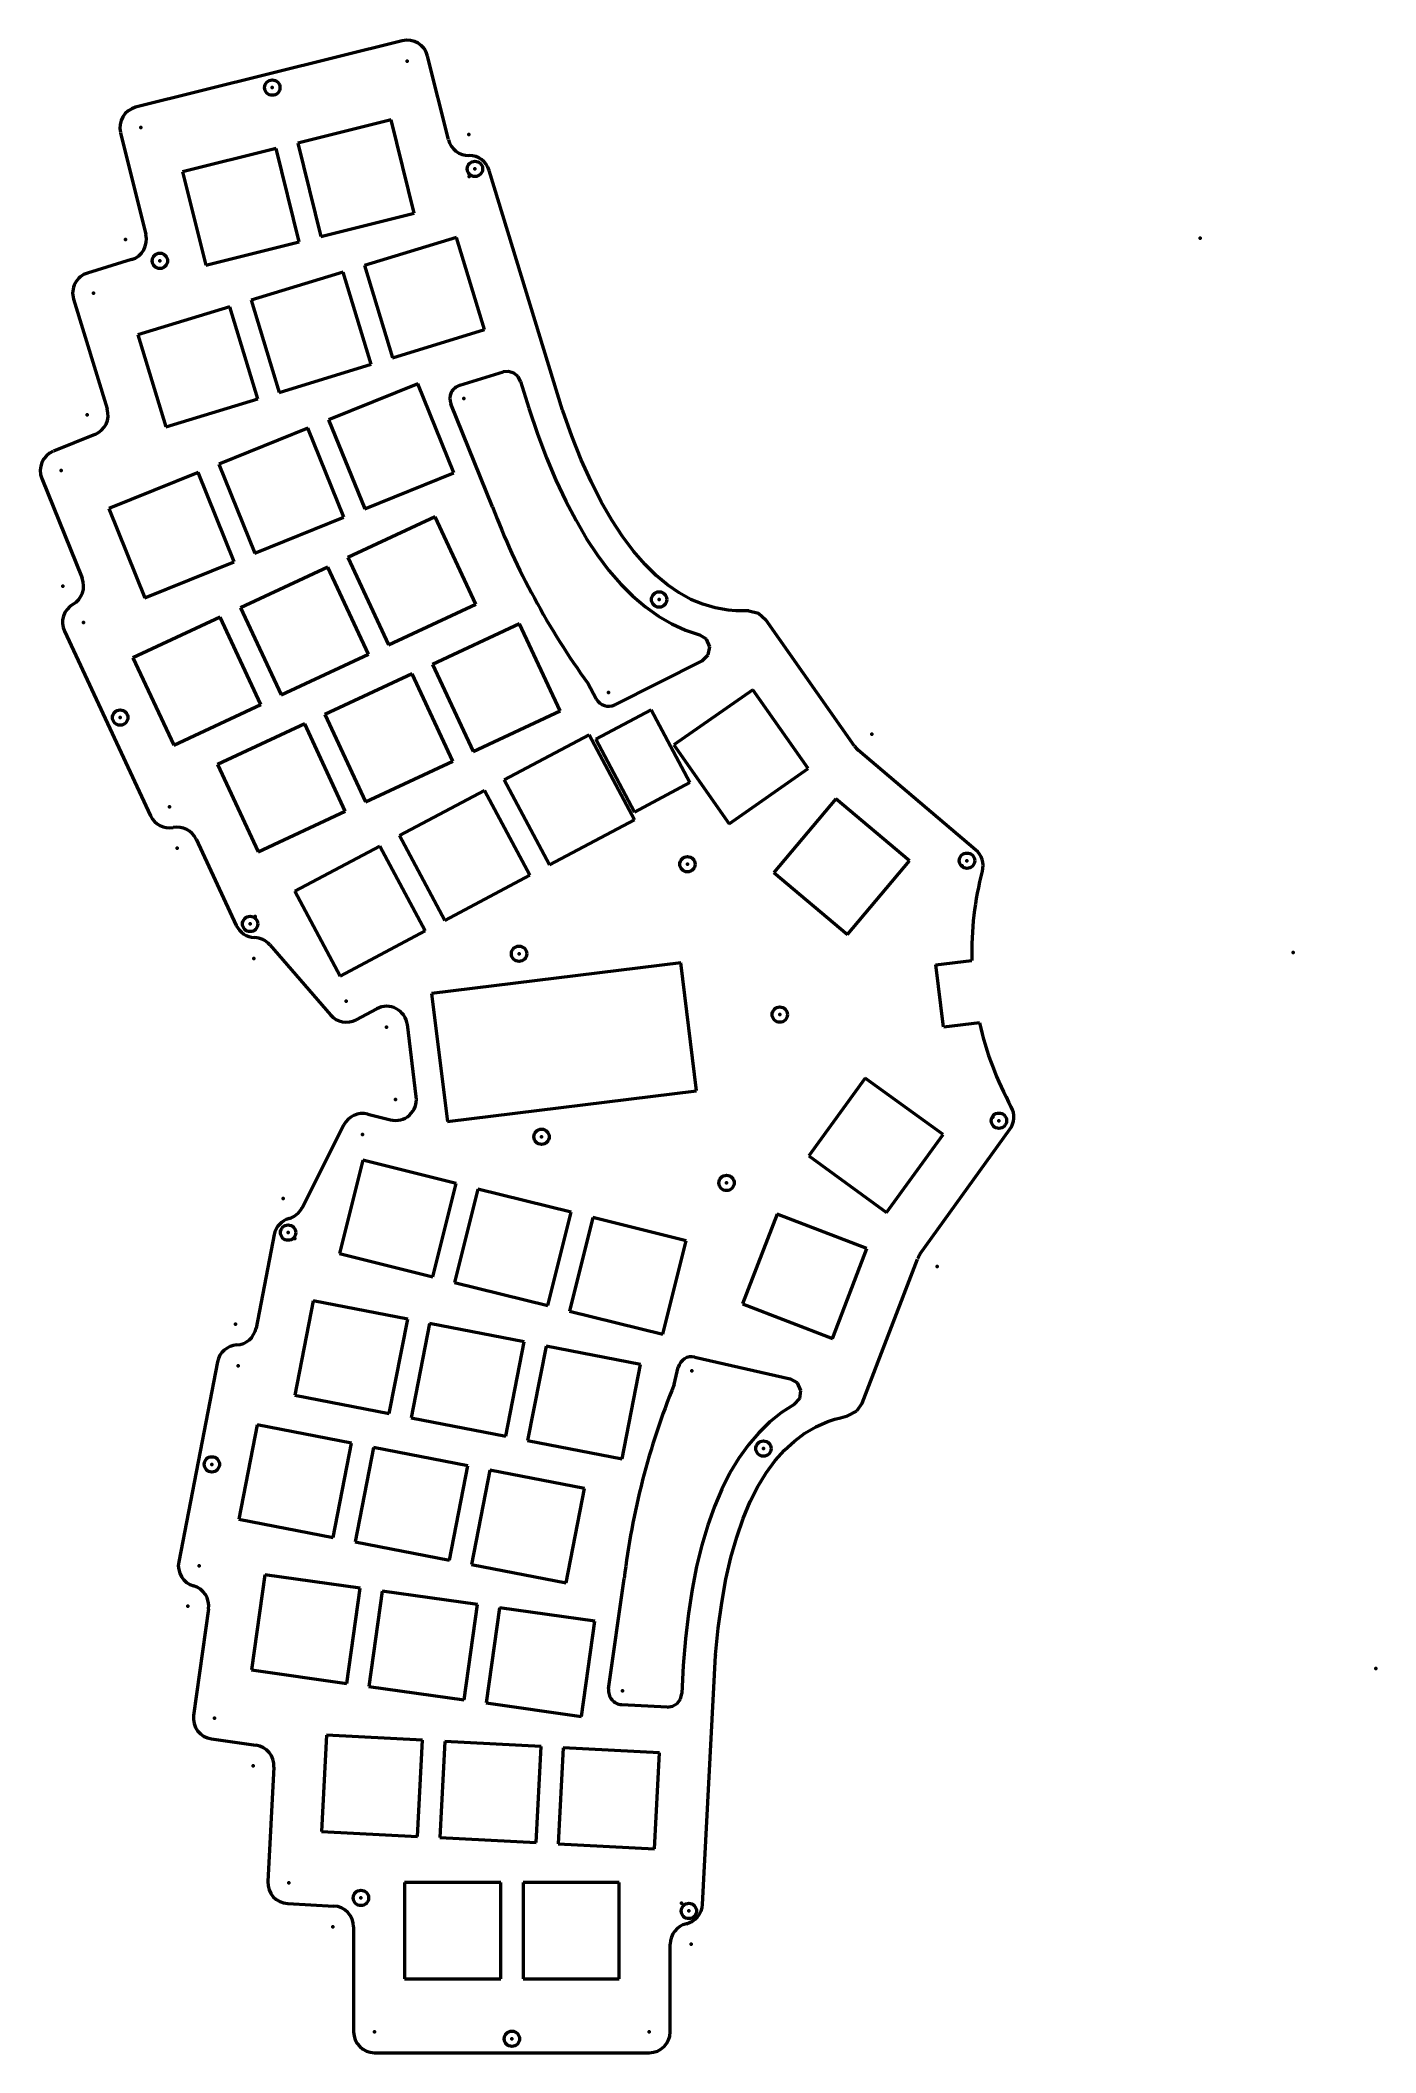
# Model space of a CAD drawing. Header units: millimetres. Extents: x -53 to 139, y -147 to 141.
import ezdxf

# ---------------------------------------------------------------- set-up
doc = ezdxf.new("R2010")
doc.units = ezdxf.units.MM
for name, color, linetype, lineweight in [('IV_ARC_CENTERS', 7, 'Continuous', 50), ('IV_INTERIOR_PROFILES', 7, 'Continuous', 50), ('IV_OUTER_PROFILE', 7, 'Continuous', 50)]:
    doc.layers.add(name, color=color, linetype=linetype, lineweight=lineweight)

msp = doc.modelspace()

# ---------------------------------------------------------------- linework, layer by layer
at = {"layer": 'IV_ARC_CENTERS'}
for p in [(-0.01, 138.19), (-19.37, 134.39), (-38.24, 128.66), (8.8, 127.65), (8.87, 121.65), (9.69, 122.74), (-40.42, 112.6), (113.68, 112.8), (-35.49, 109.55), (-45, 104.93), (8.09, 89.79), (-45.92, 87.44), (-49.65, 79.46), (-49.43, 62.9), (36.1, 60.98), (-46.46, 57.69), (28.85, 47.66), (-41.19, 44.04), (66.58, 41.66), (-34.12, 31.23), (-33.02, 25.33), (80.25, 23.52), (40.16, 23.01), (79.55, 22.8), (-22.55, 14.44), (-21.82, 15.5), (-22.01, 9.5), (16.01, 10.17), (127, 10.33), (127, 10.33), (-8.76, 3.35), (53.4, 1.44), (-2.98, -0.37), (-1.7, -10.73), (83.97, -13.25), (84.83, -13.77), (-6.42, -15.74), (19.24, -16.08), (45.77, -22.7), (-17.79, -24.91), (-17.11, -29.83), (-16.15, -30.68), (75.95, -34.68), (-24.64, -42.94), (-24.28, -48.93), (40.79, -49.63), (-28.04, -63.06), (51.06, -60.8), (-29.85, -77.6), (-31.47, -83.38), (138.87, -92.32), (30.84, -95.53), (-27.68, -99.48), (-22.13, -106.32), (-17, -123.07), (-6.66, -125.25), (39.32, -126.02), (-10.71, -129.4), (40.37, -127.12), (40.69, -131.86), (-4.71, -144.45), (14.99, -145.45), (34.69, -144.45)]:
    msp.add_point(p, dxfattribs=at)
at = {"layer": 'IV_INTERIOR_PROFILES'}
for p, q in [((-2.34, 129.77), (-15.73, 126.43)), ((0.99, 116.38), (-2.34, 129.77)), ((-18.84, 125.66), (-32.23, 122.32)), ((-15.5, 112.27), (-18.84, 125.66)), ((-15.73, 126.43), (-12.4, 113.04)), ((-32.23, 122.32), (-28.89, 108.93)), ((-12.4, 113.04), (0.99, 116.38)), ((7.05, 112.9), (-6.15, 108.86)), ((11.08, 99.7), (7.05, 112.9)), ((-28.89, 108.93), (-15.5, 112.27)), ((-9.21, 107.92), (-22.41, 103.89)), ((-5.18, 94.73), (-9.21, 107.92)), ((-6.15, 108.86), (-2.12, 95.66)), ((-25.47, 102.95), (-38.66, 98.92)), ((-21.43, 89.76), (-25.47, 102.95)), ((-22.41, 103.89), (-18.37, 90.69)), ((-38.66, 98.92), (-34.63, 85.72)), ((-2.12, 95.66), (11.08, 99.7)), ((-18.37, 90.69), (-5.18, 94.73)), ((7.5, 91.7), (13.74, 93.61)), ((14.52, 93.69), (13.74, 93.61)), ((15.27, 93.46), (14.52, 93.69)), ((15.88, 92.95), (15.27, 93.46)), ((16.24, 92.26), (15.88, 92.95)), ((-34.63, 85.72), (-21.43, 89.76)), ((1.51, 91.93), (-11.29, 86.76)), ((6.68, 79.14), (1.51, 91.93)), ((16.24, 92.26), (17.42, 88.4)), ((-11.29, 86.76), (-6.12, 73.97)), ((12.21, 74.26), (6.23, 89.04)), ((17.42, 88.4), (18.66, 84.76)), ((-14.26, 85.57), (-27.05, 80.4)), ((-9.09, 72.77), (-14.26, 85.57)), ((18.66, 84.76), (19.96, 81.32)), ((19.96, 81.32), (21.31, 78.1)), ((-30.02, 79.2), (-42.81, 74.03)), ((-24.85, 66.4), (-30.02, 79.2)), ((-27.05, 80.4), (-21.88, 67.6)), ((-6.12, 73.97), (6.68, 79.14)), ((21.31, 78.1), (22.72, 75.09)), ((22.72, 75.09), (24.18, 72.29)), ((-42.81, 74.03), (-37.64, 61.23)), ((-21.88, 67.6), (-9.09, 72.77)), ((3.98, 72.82), (-8.53, 66.99)), ((9.81, 60.31), (3.98, 72.82)), ((24.18, 72.29), (25.7, 69.7)), ((25.7, 69.7), (27.27, 67.33)), ((-37.64, 61.23), (-24.85, 66.4)), ((-8.53, 66.99), (-2.7, 54.48)), ((27.27, 67.33), (28.91, 65.16)), ((-11.43, 65.63), (-23.94, 59.8)), ((-5.6, 53.13), (-11.43, 65.63)), ((28.91, 65.16), (30.59, 63.2)), ((30.59, 63.2), (32.34, 61.46)), ((32.34, 61.46), (34.14, 59.93)), ((-26.84, 58.45), (-39.35, 52.62)), ((-21.01, 45.94), (-26.84, 58.45)), ((-23.94, 59.8), (-18.11, 47.3)), ((-2.7, 54.48), (9.81, 60.31)), ((34.14, 59.93), (36, 58.61)), ((36, 58.61), (37.91, 57.5)), ((16.08, 57.5), (3.58, 51.67)), ((21.92, 44.99), (16.08, 57.5)), ((37.91, 57.5), (39.88, 56.6)), ((39.88, 56.6), (41.91, 55.91)), ((42.9, 55.27), (41.91, 55.91)), ((43.35, 54.18), (42.9, 55.27)), ((-39.35, 52.62), (-33.51, 40.11)), ((-18.11, 47.3), (-5.6, 53.13)), ((42.26, 52.2), (29.75, 45.87)), ((42.26, 52.2), (43.11, 53.02)), ((43.11, 53.02), (43.35, 54.18)), ((0.68, 50.32), (-11.83, 44.48)), ((6.51, 37.81), (0.68, 50.32)), ((3.58, 51.67), (9.41, 39.16)), ((27.08, 46.72), (25.89, 48.96)), ((49.54, 48.03), (38.23, 40.12)), ((57.45, 36.73), (49.54, 48.03)), ((-33.51, 40.11), (-21.01, 45.94)), ((-11.83, 44.48), (-6, 31.98)), ((9.41, 39.16), (21.92, 44.99)), ((27.02, 40.93), (34.96, 45.15)), ((34.96, 45.15), (40.52, 34.71)), ((-14.73, 43.13), (-27.24, 37.3)), ((-8.9, 30.63), (-14.73, 43.13)), ((26.08, 41.58), (13.89, 35.11)), ((32.55, 29.4), (26.08, 41.58)), ((32.57, 30.49), (27.02, 40.93)), ((-6, 31.98), (6.51, 37.81)), ((38.23, 40.12), (46.15, 28.81)), ((-27.24, 37.3), (-21.41, 24.79)), ((13.89, 35.11), (20.37, 22.92)), ((40.52, 34.71), (32.57, 30.49)), ((46.15, 28.81), (57.45, 36.73)), ((11.07, 33.6), (-1.12, 27.12)), ((17.54, 21.42), (11.07, 33.6)), ((61.43, 32.39), (52.56, 21.82)), ((72, 23.52), (61.43, 32.39)), ((-21.41, 24.79), (-8.9, 30.63)), ((20.37, 22.92), (32.55, 29.4)), ((-1.12, 27.12), (5.36, 14.94)), ((-3.94, 25.62), (-16.13, 19.14)), ((2.53, 13.44), (-3.94, 25.62)), ((63.13, 12.94), (72, 23.52)), ((5.36, 14.94), (17.54, 21.42)), ((52.56, 21.82), (63.13, 12.94)), ((-16.13, 19.14), (-9.65, 6.96)), ((-9.65, 6.96), (2.53, 13.44)), ((39.21, 8.87), (3.48, 4.49)), ((41.47, -9.49), (39.21, 8.87)), ((3.48, 4.49), (5.73, -13.88)), ((65.66, -7.65), (57.55, -18.82)), ((76.83, -15.76), (65.66, -7.65)), ((5.73, -13.88), (41.47, -9.49)), ((68.72, -26.93), (76.83, -15.76)), ((-6.41, -19.45), (-9.75, -32.84)), ((6.98, -22.79), (-6.41, -19.45)), ((57.55, -18.82), (68.72, -26.93)), ((3.64, -36.18), (6.98, -22.79)), ((10.09, -23.57), (6.75, -36.96)), ((23.48, -26.9), (10.09, -23.57)), ((20.14, -40.29), (23.48, -26.9)), ((26.58, -27.68), (23.24, -41.07)), ((39.97, -31.02), (26.58, -27.68)), ((53.02, -27.16), (48.08, -40.04)), ((65.91, -32.11), (53.02, -27.16)), ((36.63, -44.41), (39.97, -31.02)), ((-9.75, -32.84), (3.64, -36.18)), ((60.96, -44.99), (65.91, -32.11)), ((6.75, -36.96), (20.14, -40.29)), ((-13.5, -39.6), (-16.13, -53.15)), ((0.05, -42.23), (-13.5, -39.6)), ((48.08, -40.04), (60.96, -44.99)), ((-2.59, -55.78), (0.05, -42.23)), ((3.19, -42.84), (0.56, -56.39)), ((16.73, -45.48), (3.19, -42.84)), ((23.24, -41.07), (36.63, -44.41)), ((14.1, -59.02), (16.73, -45.48)), ((19.88, -46.09), (17.24, -59.64)), ((33.42, -48.72), (19.88, -46.09)), ((30.79, -62.27), (33.42, -48.72)), ((41.24, -47.68), (54.91, -50.79)), ((38.24, -51.61), (38.85, -49.14)), ((55.93, -51.38), (54.91, -50.79)), ((56.44, -52.45), (55.93, -51.38)), ((-16.13, -53.15), (-2.59, -55.78)), ((55.46, -54.48), (53.66, -55.63)), ((55.46, -54.48), (56.27, -53.61)), ((56.27, -53.61), (56.44, -52.45)), ((-21.54, -57.39), (-24.17, -70.94)), ((-8, -60.03), (-21.54, -57.39)), ((0.56, -56.39), (14.1, -59.02)), ((51.97, -56.98), (50.38, -58.52)), ((53.66, -55.63), (51.97, -56.98)), ((-10.63, -73.57), (-8, -60.03)), ((17.24, -59.64), (30.79, -62.27)), ((48.9, -60.26), (47.52, -62.18)), ((50.38, -58.52), (48.9, -60.26)), ((-4.85, -60.64), (-7.49, -74.18)), ((8.69, -63.27), (-4.85, -60.64)), ((6.06, -76.82), (8.69, -63.27)), ((47.52, -62.18), (46.25, -64.29)), ((11.83, -63.88), (9.2, -77.43)), ((25.38, -66.51), (11.83, -63.88)), ((46.25, -64.29), (45.08, -66.6)), ((22.75, -80.06), (25.38, -66.51)), ((44.02, -69.09), (43.07, -71.78)), ((45.08, -66.6), (44.02, -69.09)), ((-24.17, -70.94), (-10.63, -73.57)), ((43.07, -71.78), (42.22, -74.66)), ((-7.49, -74.18), (6.06, -76.82)), ((42.22, -74.66), (41.48, -77.73)), ((9.2, -77.43), (22.75, -80.06)), ((41.48, -77.73), (40.84, -80.99)), ((-20.44, -78.89), (-22.36, -92.55)), ((-6.77, -80.81), (-20.44, -78.89)), ((-8.69, -94.47), (-6.77, -80.81)), ((28.86, -95.25), (31.08, -79.46)), ((-3.61, -81.25), (-5.53, -94.92)), ((10.06, -83.17), (-3.61, -81.25)), ((8.14, -96.84), (10.06, -83.17)), ((13.23, -83.62), (11.31, -97.28)), ((26.9, -85.54), (13.23, -83.62)), ((40.84, -80.99), (40.31, -84.45)), ((24.97, -99.21), (26.9, -85.54)), ((40.31, -84.45), (39.89, -88.09)), ((39.89, -88.09), (39.57, -91.93)), ((39.57, -91.93), (39.35, -95.95)), ((-22.36, -92.55), (-8.69, -94.47)), ((-5.53, -94.92), (8.14, -96.84)), ((11.31, -97.28), (24.97, -99.21)), ((37.25, -97.87), (30.74, -97.53)), ((37.25, -97.87), (38.03, -97.76)), ((38.03, -97.76), (38.7, -97.35)), ((38.7, -97.35), (39.17, -96.72)), ((39.17, -96.72), (39.35, -95.95)), ((-11.59, -101.92), (-12.31, -115.7)), ((2.19, -102.64), (-11.59, -101.92)), ((1.47, -116.42), (2.19, -102.64)), ((5.39, -102.81), (4.66, -116.59)), ((19.17, -103.53), (5.39, -102.81)), ((18.45, -117.31), (19.17, -103.53)), ((22.36, -103.7), (21.64, -117.48)), ((36.14, -104.42), (22.36, -103.7)), ((35.42, -118.2), (36.14, -104.42)), ((-12.31, -115.7), (1.47, -116.42)), ((4.66, -116.59), (18.45, -117.31)), ((21.64, -117.48), (35.42, -118.2)), ((13.39, -123.05), (-0.41, -123.05)), ((-0.41, -123.05), (-0.41, -136.85)), ((13.39, -136.85), (13.39, -123.05)), ((30.39, -123.05), (16.59, -123.05)), ((16.59, -123.05), (16.59, -136.85)), ((30.39, -136.85), (30.39, -123.05)), ((-0.41, -136.85), (13.39, -136.85)), ((16.59, -136.85), (30.39, -136.85))]:
    msp.add_line(p, q, dxfattribs=at)
for centre in [(-19.37, 134.39), (9.69, 122.74), (-35.49, 109.55), (36.1, 60.98), (-41.19, 44.04), (40.16, 23.01), (80.25, 23.52), (-22.55, 14.44), (16.01, 10.17), (53.4, 1.44), (84.83, -13.77), (19.24, -16.08), (45.77, -22.7), (-17.11, -29.83), (51.06, -60.8), (-28.04, -63.06), (-6.66, -125.25), (40.37, -127.12), (14.99, -145.45)]:
    msp.add_circle(centre, 1.1, dxfattribs=at)
for centre, radius, start, end in [((8.09, 89.79), 2, 107, 202), ((113.68, 112.8), 108.55, 200.8, 216.0248), ((28.85, 47.66), 2, 208, 296.8305), ((40.79, -49.63), 2, 77.1695, 166), ((138.87, -92.32), 108.55, 157.9752, 173.2), ((30.84, -95.53), 2, 172, 267)]:
    msp.add_arc(centre, radius, start, end, dxfattribs=at)
at = {"layer": 'IV_OUTER_PROFILE'}
for p, q in [((-0.74, 141.1), (-38.97, 131.57)), ((5.89, 126.93), (2.9, 138.91)), ((-41.15, 127.93), (-37.51, 113.33)), ((22.25, 88.13), (11.73, 122.53)), ((-39.54, 109.73), (-45.88, 107.8)), ((-47.87, 104.05), (-43.06, 88.32)), ((22.25, 88.13), (22.28, 88.04)), ((23.59, 84.4), (22.28, 88.04)), ((-44.8, 84.66), (-50.77, 82.25)), ((24.94, 81.01), (23.59, 84.4)), ((26.35, 77.88), (24.94, 81.01)), ((-52.43, 78.34), (-46.65, 64.02)), ((27.81, 75), (26.35, 77.88)), ((29.31, 72.38), (27.81, 75)), ((30.85, 70.01), (29.31, 72.38)), ((32.42, 67.9), (30.85, 70.01)), ((34.03, 66.04), (32.42, 67.9)), ((35.66, 64.43), (34.03, 66.04)), ((37.31, 63.06), (35.66, 64.43)), ((38.98, 61.92), (37.31, 63.06)), ((40.67, 61), (38.98, 61.92)), ((42.39, 60.29), (40.67, 61)), ((44.16, 59.78), (42.39, 60.29)), ((45.98, 59.46), (44.16, 59.78)), ((47.09, 59.37), (45.98, 59.46)), ((47.89, 59.35), (47.09, 59.37)), ((48.96, 59.35), (47.89, 59.35)), ((48.96, 59.35), (50.35, 59.01)), ((50.35, 59.01), (51.42, 58.07)), ((64.12, 39.94), (51.42, 58.07)), ((-49.17, 56.42), (-36.84, 29.97)), ((81.49, 25.09), (64.64, 39.37)), ((-30.3, 26.6), (-24.54, 14.23)), ((-19.74, 11.47), (-11.03, 1.39)), ((75.77, 8.58), (80.95, 9.21)), ((76.87, -0.36), (75.77, 8.58)), ((-4.39, 2.28), (-7.35, 0.71)), ((82.05, 0.28), (76.87, -0.36)), ((1.27, -10.37), (0, 0)), ((-9.09, -14.39), (-15.11, -26.27)), ((-5.69, -12.83), (-2.43, -13.64)), ((73.51, -32.93), (86.41, -15)), ((-19.09, -30.11), (-21.7, -43.51)), ((65.22, -54.27), (73.15, -33.61)), ((-27.22, -48.35), (-32.79, -77.03)), ((65.22, -54.27), (64.4, -55.44)), ((56.99, -58.61), (58.58, -57.68)), ((58.58, -57.68), (60.27, -56.93)), ((60.27, -56.93), (61.32, -56.58)), ((61.32, -56.58), (62.09, -56.37)), ((62.09, -56.37), (63.13, -56.11)), ((64.4, -55.44), (63.13, -56.11)), ((54.07, -61.02), (55.49, -59.72)), ((55.49, -59.72), (56.99, -58.61)), ((51.46, -64.26), (52.73, -62.53)), ((52.73, -62.53), (54.07, -61.02)), ((49.16, -68.41), (50.27, -66.22)), ((50.27, -66.22), (51.46, -64.26)), ((48.14, -70.84), (49.16, -68.41)), ((47.22, -73.5), (48.14, -70.84)), ((46.4, -76.41), (47.22, -73.5)), ((45.68, -79.55), (46.4, -76.41)), ((45.07, -82.93), (45.68, -79.55)), ((44.58, -86.55), (45.07, -82.93)), ((-28.5, -83.79), (-30.65, -99.06)), ((44.19, -90.4), (44.58, -86.55)), ((42.31, -126.17), (44.18, -90.49)), ((44.19, -90.4), (44.18, -90.49)), ((-28.09, -102.45), (-21.72, -103.35)), ((-19.14, -106.48), (-20, -122.91)), ((-17.16, -126.06), (-10.55, -126.41)), ((-7.71, -129.4), (-7.71, -144.45)), ((37.69, -144.45), (37.69, -131.86)), ((-4.71, -147.45), (34.69, -147.45))]:
    msp.add_line(p, q, dxfattribs=at)
for centre, radius, start, end in [((-0.01, 138.19), 3, 14, 104), ((-38.24, 128.66), 3, 104, 194), ((8.8, 127.65), 3, 194, 270.6348), ((8.87, 121.65), 3, 17, 90.6348), ((-40.42, 112.6), 3, 287, 14), ((-45, 104.93), 3, 107, 197), ((-45.92, 87.44), 3, 292, 17), ((-49.65, 79.46), 3, 112, 202), ((-49.43, 62.9), 3, 299.6919, 22), ((-46.46, 57.69), 3, 119.6919, 205), ((66.58, 41.66), 3, 215, 229.7231), ((-34.12, 31.23), 3, 205, 280.5225), ((-33.02, 25.33), 3, 25, 100.5225), ((79.55, 22.8), 3, 345.2769, 49.7231), ((127, 10.33), 46.07, 165.2769, 181.3942), ((-21.82, 15.5), 3, 205, 268.1346), ((-22.01, 9.5), 3, 40.855, 88.1346), ((-8.76, 3.35), 3, 220.855, 298), ((-2.98, -0.37), 3, 7, 118), ((127, 10.33), 46.07, 192.6058, 208.7231), ((-1.7, -10.73), 3, 256, 7), ((-6.42, -15.74), 3, 76, 153.145), ((83.97, -13.25), 3, 324.2769, 28.7231), ((-16.15, -30.68), 3, 105.8654, 169), ((-17.79, -24.91), 3, 285.8654, 333.145), ((75.95, -34.68), 3, 144.2769, 159), ((-24.28, -48.93), 3, 93.4775, 169), ((-24.64, -42.94), 3, 273.4775, 349), ((-29.85, -77.6), 3, 169, 254.3182), ((-31.47, -83.38), 3, 352, 74.3182), ((-27.68, -99.48), 3, 172, 262), ((-22.13, -106.32), 3, 357, 82), ((-17, -123.07), 3, 177, 267), ((-10.71, -129.4), 3, 360, 87), ((39.32, -126.02), 3, 283.2404, 357), ((40.69, -131.86), 3, 103.2404, 180), ((-4.71, -144.45), 3, 180, 270), ((34.69, -144.45), 3, 270, 360)]:
    msp.add_arc(centre, radius, start, end, dxfattribs=at)

doc.saveas('drawing.dxf')
